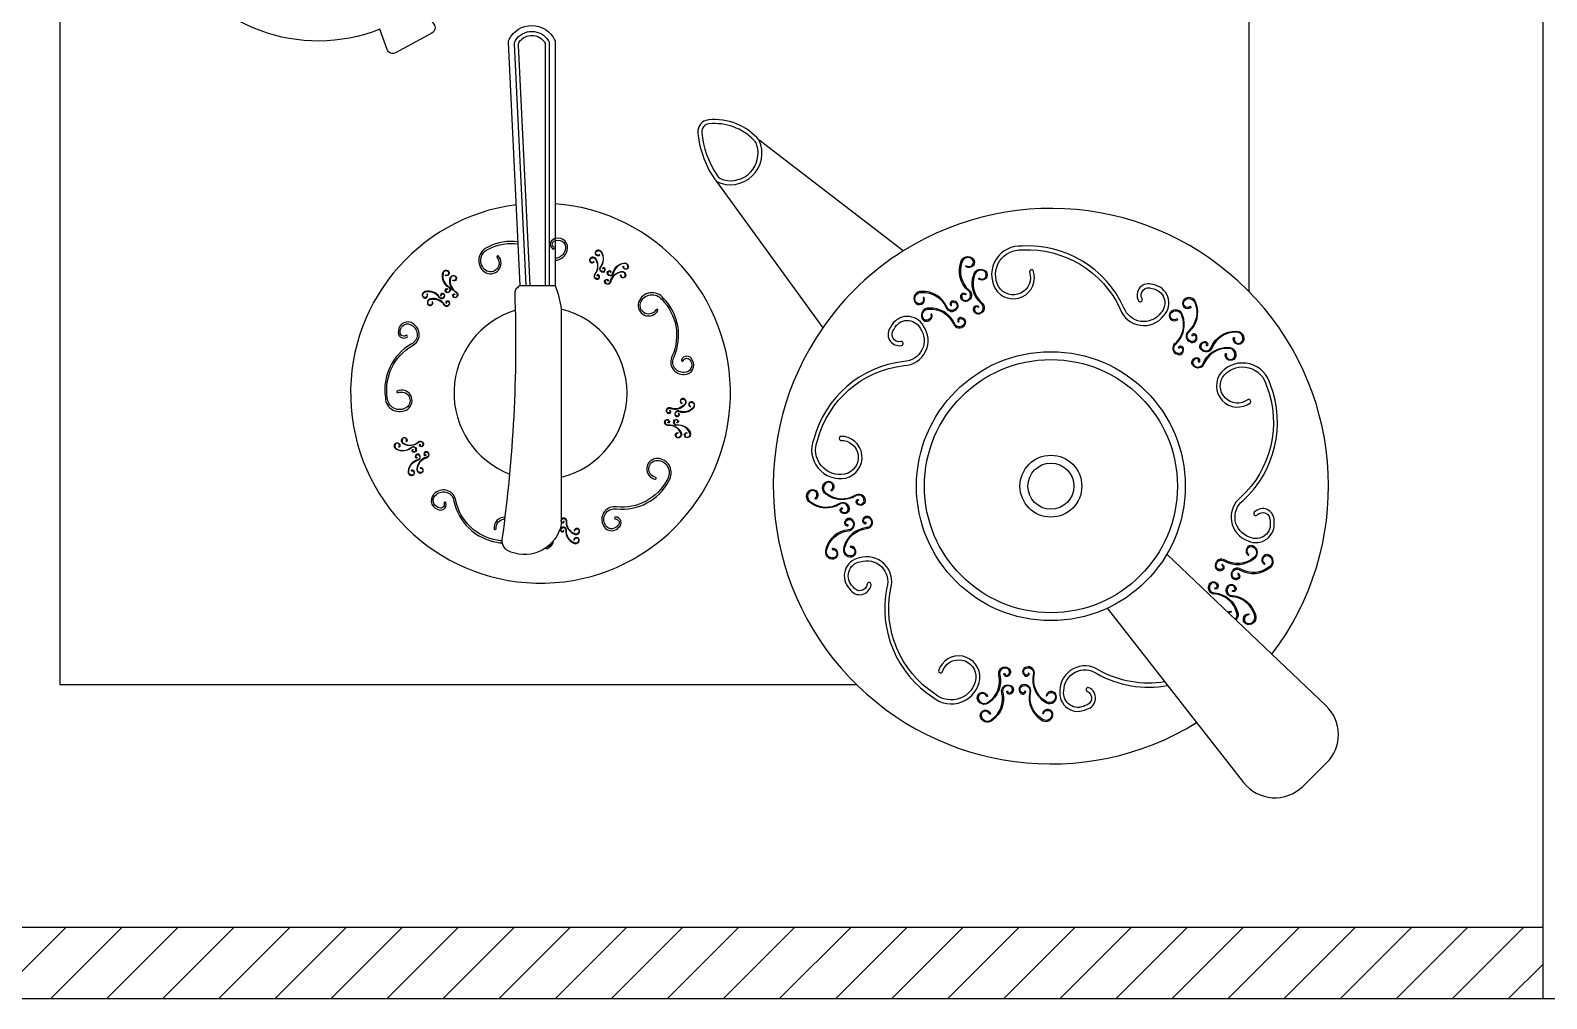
# Model space of a CAD drawing. Header units: millimetres. Extents: x 1573 to 2177, y 1587 to 1932.
# Drawn here: x 1900.544 to 1901.117, y 1913.385 to 1913.751 of the extents above; entities that cross this region are included whole.
import ezdxf

# ---------------------------------------------------------------- set-up
doc = ezdxf.new("R2010")
doc.units = ezdxf.units.MM
doc.header["$LTSCALE"] = 0.03
doc.layers.add('-HIDRO', color=8, linetype='Continuous')

msp = doc.modelspace()

# ---------------------------------------------------------------- linework, layer by layer
at = {"layer": '-HIDRO'}
for p, q in [((1901.11554, 1914.53076), (1901.11554, 1913.41212)), ((1900.55465, 1914.17871), (1900.55465, 1913.50392)), ((1901.00451, 1913.65243), (1901.00451, 1914.17871)), ((1900.72887, 1913.65476), (1900.74208, 1913.65476)), ((1900.55465, 1913.50392), (1900.85601, 1913.50392)), ((1900.45425, 1913.41212), (1901.11554, 1913.41212)), ((1900.53006, 1913.38513), (1900.55705, 1913.41212)), ((1900.55126, 1913.38513), (1900.57825, 1913.41212)), ((1900.57247, 1913.38513), (1900.59946, 1913.41212)), ((1900.59368, 1913.38513), (1900.62067, 1913.41212)), ((1900.61488, 1913.38513), (1900.64187, 1913.41212)), ((1900.63609, 1913.38513), (1900.66308, 1913.41212)), ((1900.6573, 1913.38513), (1900.68429, 1913.41212)), ((1900.6785, 1913.38513), (1900.70549, 1913.41212)), ((1900.69971, 1913.38513), (1900.7267, 1913.41212)), ((1900.72092, 1913.38513), (1900.74791, 1913.41212)), ((1900.74212, 1913.38513), (1900.76911, 1913.41212)), ((1900.76333, 1913.38513), (1900.79032, 1913.41212)), ((1900.78454, 1913.38513), (1900.81153, 1913.41212)), ((1900.80574, 1913.38513), (1900.83273, 1913.41212)), ((1900.82695, 1913.38513), (1900.85394, 1913.41212)), ((1900.84815, 1913.38513), (1900.87515, 1913.41212)), ((1900.86936, 1913.38513), (1900.89635, 1913.41212)), ((1900.89057, 1913.38513), (1900.91756, 1913.41212)), ((1900.91177, 1913.38513), (1900.93877, 1913.41212)), ((1900.93298, 1913.38513), (1900.95997, 1913.41212)), ((1900.95419, 1913.38513), (1900.98118, 1913.41212)), ((1900.97539, 1913.38513), (1901.00239, 1913.41212)), ((1900.9966, 1913.38513), (1901.02359, 1913.41212)), ((1901.01781, 1913.38513), (1901.0448, 1913.41212)), ((1901.03901, 1913.38513), (1901.066, 1913.41212)), ((1901.06022, 1913.38513), (1901.08721, 1913.41212)), ((1901.08143, 1913.38513), (1901.10842, 1913.41212)), ((1901.11554, 1913.41212), (1901.11554, 1913.38513)), ((1901.10263, 1913.38513), (1901.11554, 1913.39804)), ((1900.44076, 1913.38513), (1906.17944, 1913.38513))]:
    msp.add_line(p, q, dxfattribs=at)
for points in [[(1900.69106, 1913.76036), (1900.69618, 1913.75356, -0.458076), (1900.69546, 1913.75023), (1900.68169, 1913.74274, -0.458856), (1900.6785, 1913.74395), (1900.67571, 1913.75165, -0.893597), (1900.61661, 1913.86286), (1900.61589, 1913.87359, -0.671086), (1900.62212, 1913.87664), (1900.62982, 1913.86979, -0.86418)], [(1901.01314, 1913.51536, 0.834191), (1900.87372, 1913.66785), (1900.81924, 1913.70971, 0.246689), (1900.80003, 1913.71739, 0.411539), (1900.79602, 1913.71249, 0.135956), (1900.80303, 1913.69411), (1900.84328, 1913.63881, 0.813021), (1900.98466, 1913.48952), (1901.00242, 1913.46682, 0.448215), (1901.02476, 1913.46538), (1901.03382, 1913.47432, 0.423477), (1901.03363, 1913.49586)], [(1900.81728, 1913.70964, 0.231149), (1900.80019, 1913.7159, 0.411539), (1900.79751, 1913.71263, 0.122124), (1900.80314, 1913.69658, 0.189626), (1900.80583, 1913.69468, 0.579069), (1900.81835, 1913.7078, 0.119984)], [(1900.75664, 1913.66376, -0.905033), (1900.75535, 1913.66474, -0.596244), (1900.7574, 1913.66454, -0.308625), (1900.75705, 1913.65914, 0.595841), (1900.75773, 1913.65718, 0.611514), (1900.75879, 1913.6583, 0.716828), (1900.7578, 1913.65855, 0.988856), (1900.75795, 1913.65845, -0.742747), (1900.7586, 1913.65826, -0.630435), (1900.75777, 1913.65736, -0.602096), (1900.75719, 1913.65902, 0.308377), (1900.75757, 1913.66463, 0.593047), (1900.75519, 1913.66484, 0.905033), (1900.75678, 1913.66364, 0.664169)], [(1900.75876, 1913.66647, -0.905033), (1900.75747, 1913.66744, -0.596244), (1900.75952, 1913.66725, -0.308625), (1900.75917, 1913.66185, 0.595841), (1900.75985, 1913.65988, 0.611514), (1900.76091, 1913.66101, 0.716828), (1900.75992, 1913.66126, 0.988856), (1900.76007, 1913.66116, -0.742747), (1900.76072, 1913.66097, -0.630435), (1900.75989, 1913.66007, -0.602096), (1900.75931, 1913.66173, 0.308377), (1900.75969, 1913.66733, 0.593047), (1900.75732, 1913.66755, 0.905033), (1900.7589, 1913.66634, 0.664169)], [(1900.89764, 1913.66226, 0.905033), (1900.89981, 1913.66466, 0.596244), (1900.89586, 1913.66351, 0.308625), (1900.89858, 1913.65303, -0.595841), (1900.89798, 1913.64891, -0.611514), (1900.89547, 1913.65073, -0.716828), (1900.89732, 1913.65159, -0.988856), (1900.89705, 1913.65133, 0.742747), (1900.89585, 1913.65072, 0.630435), (1900.89783, 1913.64926, 0.602096), (1900.89834, 1913.65274, -0.308377), (1900.89549, 1913.66361, -0.593047), (1900.90008, 1913.66492, -0.905033), (1900.89742, 1913.66196, -0.664169)], [(1900.92143, 1913.65993, -0.905033), (1900.90977, 1913.65436, -0.596244), (1900.9187, 1913.6682, -0.308625), (1900.95576, 1913.64582, 0.595841), (1900.97222, 1913.64342, 0.611514), (1900.96813, 1913.65509, 0.716828), (1900.9627, 1913.64898, 0.988856), (1900.964, 1913.64972, -0.742747), (1900.96772, 1913.65363, -0.630435), (1900.97108, 1913.64439, -0.602096), (1900.95715, 1913.64639, 0.308377), (1900.91872, 1913.6697, 0.593047), (1900.90846, 1913.65364, 0.905033), (1900.92284, 1913.66043, 0.664169)], [(1900.70063, 1913.65876, 0.905033), (1900.7015, 1913.66012, 0.596244), (1900.69964, 1913.65923, 0.308625), (1900.70184, 1913.65428, -0.595841), (1900.70188, 1913.6522, -0.611514), (1900.7005, 1913.65289, -0.716828), (1900.70134, 1913.65347, -0.988856), (1900.70123, 1913.65332, 0.742747), (1900.70068, 1913.65292, 0.630435), (1900.70178, 1913.65236, 0.602096), (1900.70175, 1913.65412, -0.308377), (1900.69946, 1913.65925, -0.593047), (1900.70161, 1913.66027, -0.905033), (1900.70054, 1913.65859, -0.664169)], [(1900.70341, 1913.6568, 0.905033), (1900.70428, 1913.65816, 0.596244), (1900.70242, 1913.65727, 0.308625), (1900.70462, 1913.65233, -0.595841), (1900.70466, 1913.65025, -0.611514), (1900.70328, 1913.65094, -0.716828), (1900.70412, 1913.65151, -0.988856), (1900.70401, 1913.65136, 0.742747), (1900.70346, 1913.65096, 0.630435), (1900.70456, 1913.6504, 0.602096), (1900.70453, 1913.65216, -0.308377), (1900.70224, 1913.65729, -0.593047), (1900.70439, 1913.65831, -0.905033), (1900.70332, 1913.65664, -0.664169)], [(1900.76694, 1913.65876, 0.905033), (1900.7685, 1913.65835, 0.596244), (1900.76708, 1913.65984, 0.308625), (1900.76305, 1913.65622, -0.595841), (1900.76109, 1913.65554, -0.611514), (1900.76132, 1913.65707, -0.716828), (1900.76213, 1913.65645, -0.988856), (1900.76195, 1913.65651, 0.742747), (1900.7614, 1913.6569, 0.630435), (1900.76121, 1913.65569, 0.602096), (1900.76287, 1913.65626, -0.308377), (1900.76704, 1913.66002, -0.593047), (1900.76868, 1913.65829, -0.905033), (1900.76675, 1913.65879, -0.664169)], [(1900.76794, 1913.66201, 0.905033), (1900.7695, 1913.6616, 0.596244), (1900.76808, 1913.66309, 0.308625), (1900.76406, 1913.65947, -0.595841), (1900.76209, 1913.65879, -0.611514), (1900.76232, 1913.66032, -0.716828), (1900.76313, 1913.6597, -0.988856), (1900.76295, 1913.65976, 0.742747), (1900.7624, 1913.66015, 0.630435), (1900.76221, 1913.65894, 0.602096), (1900.76387, 1913.65951, -0.308377), (1900.76804, 1913.66327, -0.593047), (1900.76968, 1913.66154, -0.905033), (1900.76775, 1913.66204, -0.664169)], [(1900.90249, 1913.65749, 0.905033), (1900.90466, 1913.65989, 0.596244), (1900.9007, 1913.65874, 0.308625), (1900.90342, 1913.64826, -0.595841), (1900.90282, 1913.64415, -0.611514), (1900.90032, 1913.64596, -0.716828), (1900.90217, 1913.64682, -0.988856), (1900.9019, 1913.64657, 0.742747), (1900.9007, 1913.64595, 0.630435), (1900.90267, 1913.64449, 0.602096), (1900.90319, 1913.64797, -0.308377), (1900.90034, 1913.65884, -0.593047), (1900.90492, 1913.66015, -0.905033), (1900.90227, 1913.65719, -0.664169)], [(1900.69355, 1913.65141, -0.905033), (1900.69222, 1913.65048, -0.596244), (1900.69304, 1913.65237, -0.308625), (1900.69807, 1913.65037, 0.595841), (1900.70015, 1913.65041, 0.611514), (1900.69941, 1913.65176, 0.716828), (1900.69886, 1913.6509, 0.988856), (1900.69901, 1913.65102, -0.742747), (1900.69939, 1913.65157, -0.630435), (1900.69999, 1913.6505, -0.602096), (1900.69823, 1913.65046, 0.308377), (1900.69301, 1913.65256, 0.593047), (1900.69208, 1913.65037, 0.905033), (1900.69371, 1913.6515, 0.664169)], [(1900.69547, 1913.64855, -0.905033), (1900.69414, 1913.64763, -0.596244), (1900.69496, 1913.64952, -0.308625), (1900.69999, 1913.64751, 0.595841), (1900.70207, 1913.64755, 0.611514), (1900.70132, 1913.64891, 0.716828), (1900.70078, 1913.64804, 0.988856), (1900.70092, 1913.64816, -0.742747), (1900.7013, 1913.64872, -0.630435), (1900.7019, 1913.64765, -0.602096), (1900.70015, 1913.64761, 0.308377), (1900.69493, 1913.6497, 0.593047), (1900.69399, 1913.64751, 0.905033), (1900.69563, 1913.64864, 0.664169)], [(1900.78026, 1913.64567, -0.905033), (1900.77432, 1913.6482, -0.596244), (1900.78246, 1913.64943, -0.308625), (1900.78633, 1913.62813, 0.595841), (1900.79088, 1913.62117, 0.611514), (1900.7939, 1913.62656, 0.716828), (1900.78981, 1913.62658, 0.988856), (1900.79052, 1913.62633, -0.742747), (1900.79322, 1913.62623, -0.630435), (1900.79087, 1913.62192, -0.602096), (1900.78701, 1913.6278, 0.308377), (1900.78303, 1913.64992, 0.593047), (1900.77361, 1913.64845, 0.905033), (1900.78092, 1913.64531, 0.664169)], [(1900.88128, 1913.65006, -0.905033), (1900.87837, 1913.64867, -0.596244), (1900.8806, 1913.65213, -0.308625), (1900.88986, 1913.64653, 0.595841), (1900.89398, 1913.64593, 0.611514), (1900.89296, 1913.64885, 0.716828), (1900.8916, 1913.64732, 0.988856), (1900.89192, 1913.64751, -0.742747), (1900.89285, 1913.64848, -0.630435), (1900.89369, 1913.64618, -0.602096), (1900.89021, 1913.64667, 0.308377), (1900.8806, 1913.6525, 0.593047), (1900.87804, 1913.64849, 0.905033), (1900.88163, 1913.65019, 0.664169)], [(1900.9823, 1913.64678, -0.905033), (1900.98007, 1913.64912, -0.596244), (1900.98405, 1913.64807, -0.308625), (1900.9816, 1913.63753, 0.595841), (1900.9823, 1913.63343, 0.611514), (1900.98476, 1913.6353, 0.716828), (1900.98288, 1913.63612, 0.988856), (1900.98316, 1913.63587, -0.742747), (1900.98438, 1913.63529, -0.630435), (1900.98244, 1913.63378, -0.602096), (1900.98184, 1913.63724, 0.308377), (1900.98441, 1913.64818, 0.593047), (1900.9798, 1913.64938, 0.905033), (1900.98253, 1913.64648, 0.664169)], [(1900.84997, 1913.59623, -0.905033), (1900.85166, 1913.58342, -0.596244), (1900.84126, 1913.59619, -0.308625), (1900.874, 1913.62452, 0.595841), (1900.88136, 1913.63944, 0.611514), (1900.869, 1913.63916, 0.716828), (1900.87313, 1913.6321, 0.988856), (1900.87283, 1913.63357, -0.742747), (1900.87026, 1913.63831, -0.630435), (1900.88008, 1913.63865, -0.602096), (1900.87388, 1913.62602, 0.308377), (1900.83983, 1913.59667, 0.593047), (1900.85194, 1913.58195, 0.905033), (1900.84992, 1913.59773, 0.664169)], [(1900.88413, 1913.6438, -0.905033), (1900.88122, 1913.64241, -0.596244), (1900.88345, 1913.64587, -0.308625), (1900.89271, 1913.64028, 0.595841), (1900.89683, 1913.63968, 0.611514), (1900.89581, 1913.64259, 0.716828), (1900.89445, 1913.64107, 0.988856), (1900.89477, 1913.64125, -0.742747), (1900.8957, 1913.64223, -0.630435), (1900.89654, 1913.63992, -0.602096), (1900.89306, 1913.64042, 0.308377), (1900.88345, 1913.64625, 0.593047), (1900.88089, 1913.64223, 0.905033), (1900.88448, 1913.64393, 0.664169)], [(1900.97723, 1913.64213, -0.905033), (1900.97501, 1913.64448, -0.596244), (1900.97899, 1913.64342, -0.308625), (1900.97653, 1913.63288, 0.595841), (1900.97723, 1913.62878, 0.611514), (1900.97969, 1913.63066, 0.716828), (1900.97782, 1913.63148, 0.988856), (1900.97809, 1913.63122, -0.742747), (1900.97931, 1913.63064, -0.630435), (1900.97737, 1913.62913, -0.602096), (1900.97677, 1913.6326, 0.308377), (1900.97934, 1913.64354, 0.593047), (1900.97473, 1913.64473, 0.905033), (1900.97746, 1913.64184, 0.664169)], [(1900.68255, 1913.6142, -0.905033), (1900.68588, 1913.60866, -0.596244), (1900.67856, 1913.61245, -0.308625), (1900.68795, 1913.63196, 0.595841), (1900.68836, 1913.64026, 0.611514), (1900.68275, 1913.63767, 0.716828), (1900.68605, 1913.63526, 0.988856), (1900.68561, 1913.63587, -0.742747), (1900.68349, 1913.63754, -0.630435), (1900.68793, 1913.63965, -0.602096), (1900.6876, 1913.63262, 0.308377), (1900.67782, 1913.61238, 0.593047), (1900.6863, 1913.60804, 0.905033), (1900.68223, 1913.61488, 0.664169)], [(1900.99896, 1913.63499, 0.905033), (1901.00191, 1913.63367, 0.596244), (1900.99959, 1913.63707, 0.308625), (1900.99047, 1913.63125, -0.595841), (1900.98637, 1913.63055, -0.611514), (1900.98732, 1913.63349, -0.716828), (1900.98871, 1913.632, -0.988856), (1900.98838, 1913.63217, 0.742747), (1900.98743, 1913.63313, 0.630435), (1900.98665, 1913.6308, 0.602096), (1900.99012, 1913.63138, -0.308377), (1900.99958, 1913.63745, -0.593047), (1901.00224, 1913.6335, -0.905033), (1900.9986, 1913.63511, -0.664169)], [(1900.99592, 1913.6289, 0.905033), (1900.99887, 1913.62759, 0.596244), (1900.99656, 1913.63099, 0.308625), (1900.98743, 1913.62517, -0.595841), (1900.98333, 1913.62446, -0.611514), (1900.98428, 1913.62741, -0.716828), (1900.98568, 1913.62591, -0.988856), (1900.98535, 1913.62609, 0.742747), (1900.98439, 1913.62704, 0.630435), (1900.98361, 1913.62471, 0.602096), (1900.98708, 1913.6253, -0.308377), (1900.99654, 1913.63136, -0.593047), (1900.99921, 1913.62741, -0.905033), (1900.99557, 1913.62902, -0.664169)], [(1901.00409, 1913.61164, -0.905033), (1900.99519, 1913.62101, -0.596244), (1901.01111, 1913.61679, -0.308625), (1901.00128, 1913.57463, 0.595841), (1901.00409, 1913.55824, 0.611514), (1901.01392, 1913.56573, 0.716828), (1901.00643, 1913.56901, 0.988856), (1901.00754, 1913.568, -0.742747), (1901.01241, 1913.56567, -0.630435), (1901.00466, 1913.55963, -0.602096), (1901.00225, 1913.57349, 0.308377), (1901.01255, 1913.61725, 0.593047), (1900.9941, 1913.62204, 0.905033), (1901.00501, 1913.61046, 0.664169)], [(1900.79001, 1913.61029, -0.905033), (1900.79054, 1913.61181, -0.596244), (1900.79098, 1913.6098, -0.308625), (1900.78574, 1913.60847, 0.595841), (1900.78408, 1913.60722, 0.611514), (1900.78548, 1913.60656, 0.716828), (1900.78541, 1913.60758, 0.988856), (1900.78536, 1913.60739, -0.742747), (1900.78538, 1913.60672, -0.630435), (1900.78427, 1913.60723, -0.602096), (1900.78567, 1913.6083, 0.308377), (1900.79111, 1913.60967, 0.593047), (1900.79059, 1913.61199, 0.905033), (1900.78993, 1913.61012, 0.664169)], [(1900.79323, 1913.6091, -0.905033), (1900.79376, 1913.61063, -0.596244), (1900.79421, 1913.60862, -0.308625), (1900.78897, 1913.60729, 0.595841), (1900.78731, 1913.60603, 0.611514), (1900.7887, 1913.60537, 0.716828), (1900.78864, 1913.60639, 0.988856), (1900.78859, 1913.60621, -0.742747), (1900.78861, 1913.60554, -0.630435), (1900.78749, 1913.60605, -0.602096), (1900.78889, 1913.60711, 0.308377), (1900.79434, 1913.60849, 0.593047), (1900.79381, 1913.61081, 0.905033), (1900.79316, 1913.60893, 0.664169)], [(1900.78843, 1913.59894, 0.905033), (1900.78852, 1913.59733, 0.596244), (1900.7895, 1913.59914, 0.308625), (1900.78482, 1913.60185, -0.595841), (1900.78356, 1913.60351, -0.611514), (1900.78509, 1913.60377, -0.716828), (1900.78475, 1913.6028, -0.988856), (1900.78475, 1913.60299, 0.742747), (1900.78495, 1913.60363, 0.630435), (1900.78374, 1913.60345, 0.602096), (1900.7848, 1913.60204, -0.308377), (1900.78967, 1913.59924, -0.593047), (1900.78852, 1913.59714, -0.905033), (1900.7884, 1913.59913, -0.664169)], [(1900.79183, 1913.59899, 0.905033), (1900.79192, 1913.59738, 0.596244), (1900.7929, 1913.59919, 0.308625), (1900.78822, 1913.60191, -0.595841), (1900.78696, 1913.60356, -0.611514), (1900.78849, 1913.60382, -0.716828), (1900.78815, 1913.60286, -0.988856), (1900.78815, 1913.60304, 0.742747), (1900.78835, 1913.60369, 0.630435), (1900.78714, 1913.6035, 0.602096), (1900.7882, 1913.60209, -0.308377), (1900.79307, 1913.59929, -0.593047), (1900.79192, 1913.5972, -0.905033), (1900.7918, 1913.59918, -0.664169)], [(1900.68564, 1913.59578, 0.905033), (1900.68461, 1913.59703, 0.596244), (1900.68489, 1913.59499, 0.308625), (1900.69027, 1913.59555, -0.595841), (1900.69226, 1913.59494, -0.611514), (1900.69118, 1913.59384, -0.716828), (1900.69089, 1913.59482, -0.988856), (1900.69099, 1913.59467, 0.742747), (1900.69121, 1913.59403, 0.630435), (1900.69208, 1913.59489, 0.602096), (1900.6904, 1913.59541, -0.308377), (1900.68481, 1913.59482, -0.593047), (1900.6845, 1913.59718, -0.905033), (1900.68577, 1913.59564, -0.664169)], [(1900.68292, 1913.59374, 0.905033), (1900.68189, 1913.59499, 0.596244), (1900.68217, 1913.59295, 0.308625), (1900.68755, 1913.59351, -0.595841), (1900.68954, 1913.5929, -0.611514), (1900.68846, 1913.5918, -0.716828), (1900.68817, 1913.59278, -0.988856), (1900.68827, 1913.59263, 0.742747), (1900.68849, 1913.59199, 0.630435), (1900.68936, 1913.59285, 0.602096), (1900.68768, 1913.59337, -0.308377), (1900.68209, 1913.59278, -0.593047), (1900.68178, 1913.59514, -0.905033), (1900.68305, 1913.5936, -0.664169)], [(1900.68772, 1913.58473, -0.905033), (1900.68819, 1913.58319, -0.596244), (1900.68665, 1913.58455, -0.308625), (1900.69011, 1913.58871, 0.595841), (1900.69071, 1913.5907, 0.611514), (1900.68919, 1913.59042, 0.716828), (1900.68985, 1913.58963, 0.988856), (1900.68978, 1913.5898, -0.742747), (1900.68937, 1913.59034, -0.630435), (1900.69057, 1913.59058, -0.602096), (1900.69006, 1913.58889, 0.308377), (1900.68646, 1913.58458, 0.593047), (1900.68826, 1913.58301, 0.905033), (1900.68769, 1913.58492, 0.664169)], [(1900.69103, 1913.58568, -0.905033), (1900.6915, 1913.58413, -0.596244), (1900.68995, 1913.58549, -0.308625), (1900.69342, 1913.58965, 0.595841), (1900.69402, 1913.59164, 0.611514), (1900.6925, 1913.59136, 0.716828), (1900.69315, 1913.59057, 0.988856), (1900.69309, 1913.59075, -0.742747), (1900.69267, 1913.59128, -0.630435), (1900.69388, 1913.59152, -0.602096), (1900.69337, 1913.58984, 0.308377), (1900.68977, 1913.58552, 0.593047), (1900.69156, 1913.58395, 0.905033), (1900.69099, 1913.58586, 0.664169)], [(1900.7801, 1913.58223, -0.905033), (1900.78067, 1913.58866, -0.596244), (1900.78435, 1913.5813, -0.308625), (1900.7653, 1913.57103, 0.595841), (1900.76008, 1913.56455, 0.611514), (1900.76614, 1913.56335, 0.716828), (1900.76489, 1913.56724, 0.988856), (1900.76488, 1913.56649, -0.742747), (1900.76562, 1913.5639, -0.630435), (1900.76079, 1913.5648, -0.602096), (1900.76519, 1913.57029, 0.308377), (1900.785, 1913.58091, 0.593047), (1900.78069, 1913.58941, 0.905033), (1900.77996, 1913.58149, 0.664169)], [(1900.84643, 1913.57747, 0.905033), (1900.84482, 1913.58027, 0.596244), (1900.84469, 1913.57615, 0.308625), (1900.8555, 1913.5755, -0.595841), (1900.85923, 1913.57366, -0.611514), (1900.85673, 1913.57184, -0.716828), (1900.85648, 1913.57387, -0.988856), (1900.85664, 1913.57353, 0.742747), (1900.85685, 1913.5722, 0.630435), (1900.85885, 1913.57362, 0.602096), (1900.8557, 1913.57519, -0.308377), (1900.84448, 1913.57584, -0.593047), (1900.84465, 1913.5806, -0.905033), (1900.84665, 1913.57716, -0.664169)], [(1900.8404, 1913.57433, 0.905033), (1900.83879, 1913.57713, 0.596244), (1900.83866, 1913.57301, 0.308625), (1900.84946, 1913.57236, -0.595841), (1900.85319, 1913.57052, -0.611514), (1900.8507, 1913.5687, -0.716828), (1900.85044, 1913.57073, -0.988856), (1900.85061, 1913.57039, 0.742747), (1900.85082, 1913.56906, 0.630435), (1900.85282, 1913.57049, 0.602096), (1900.84967, 1913.57205, -0.308377), (1900.83845, 1913.5727, -0.593047), (1900.83862, 1913.57747, -0.905033), (1900.84061, 1913.57403, -0.664169)], [(1900.85378, 1913.55578, -0.905033), (1900.8542, 1913.55257, -0.596244), (1900.8516, 1913.55577, -0.308625), (1900.85978, 1913.56285, 0.595841), (1900.86162, 1913.56658, 0.611514), (1900.85853, 1913.56651, 0.716828), (1900.85957, 1913.56474, 0.988856), (1900.85949, 1913.56511, -0.742747), (1900.85885, 1913.5663, -0.630435), (1900.8613, 1913.56638, -0.602096), (1900.85975, 1913.56322, 0.308377), (1900.85124, 1913.55589, 0.593047), (1900.85427, 1913.55221, 0.905033), (1900.85376, 1913.55615, 0.664169)], [(1900.74933, 1913.55859, -0.905033), (1900.75095, 1913.55856, -0.596244), (1900.74917, 1913.55751, -0.308625), (1900.74629, 1913.56209, 0.595841), (1900.74458, 1913.56328, 0.611514), (1900.74438, 1913.56175, 0.716828), (1900.74533, 1913.56212, 0.988856), (1900.74515, 1913.56211, -0.742747), (1900.74451, 1913.56189, -0.630435), (1900.74465, 1913.56311, -0.602096), (1900.7461, 1913.5621, 0.308377), (1900.74909, 1913.55734, 0.593047), (1900.75113, 1913.55857, 0.905033), (1900.74915, 1913.55861, 0.664169)], [(1900.84695, 1913.555, -0.905033), (1900.84737, 1913.55179, -0.596244), (1900.84477, 1913.55499, -0.308625), (1900.85295, 1913.56207, 0.595841), (1900.85479, 1913.5658, 0.611514), (1900.8517, 1913.56573, 0.716828), (1900.85274, 1913.56396, 0.988856), (1900.85266, 1913.56433, -0.742747), (1900.85202, 1913.56552, -0.630435), (1900.85447, 1913.5656, -0.602096), (1900.85292, 1913.56244, 0.308377), (1900.84441, 1913.55511, 0.593047), (1900.84744, 1913.55143, 0.905033), (1900.84693, 1913.55537, 0.664169)], [(1901.00441, 1913.55308, -0.905033), (1901.00595, 1913.55592, -0.596244), (1901.00618, 1913.5518, -0.308625), (1900.9954, 1913.55089, 0.595841), (1900.99171, 1913.54895, 0.611514), (1900.99426, 1913.54719, 0.716828), (1900.99446, 1913.54923, 0.988856), (1900.9943, 1913.54889, -0.742747), (1900.99412, 1913.54755, -0.630435), (1900.99209, 1913.54892, -0.602096), (1900.9952, 1913.55057, 0.308377), (1901.0064, 1913.5515, 0.593047), (1901.00611, 1913.55625, 0.905033), (1901.0042, 1913.55277, 0.664169)], [(1900.88846, 1913.50859, -0.905033), (1900.90116, 1913.50623, -0.596244), (1900.88581, 1913.50029, -0.308625), (1900.86898, 1913.54018, 0.595841), (1900.85707, 1913.55179, 0.611514), (1900.85352, 1913.53995, 0.716828), (1900.86151, 1913.5417, 0.988856), (1900.86002, 1913.54187, -0.742747), (1900.85471, 1913.54089, -0.630435), (1900.85743, 1913.55033, -0.602096), (1900.86752, 1913.54054, 0.308377), (1900.88491, 1913.49908, 0.593047), (1900.90265, 1913.50605, 0.905033), (1900.88702, 1913.509, 0.664169)], [(1901.0104, 1913.54969, -0.905033), (1901.01194, 1913.55253, -0.596244), (1901.01216, 1913.54842, -0.308625), (1901.00138, 1913.5475, 0.595841), (1900.9977, 1913.54557, 0.611514), (1901.00024, 1913.54381, 0.716828), (1901.00044, 1913.54584, 0.988856), (1901.00029, 1913.5455, -0.742747), (1901.00011, 1913.54416, -0.630435), (1900.99807, 1913.54554, -0.602096), (1901.00118, 1913.54718, 0.308377), (1901.01238, 1913.54811, 0.593047), (1901.0121, 1913.55287, 0.905033), (1901.01019, 1913.54938, 0.664169)], [(1901.00433, 1913.5302, 0.905033), (1901.00399, 1913.52699, 0.596244), (1901.00651, 1913.53025, 0.308625), (1900.99815, 1913.53712, -0.595841), (1900.99622, 1913.5408, -0.611514), (1900.99931, 1913.54081, -0.716828), (1900.99832, 1913.53902, -0.988856), (1900.99839, 1913.53939, 0.742747), (1900.999, 1913.54059, 0.630435), (1900.99654, 1913.54061, 0.602096), (1900.99817, 1913.5375, -0.308377), (1901.00686, 1913.53037, -0.593047), (1901.00393, 1913.52662, -0.905033), (1901.00433, 1913.53058, -0.664169)], [(1900.90521, 1913.49942, 0.905033), (1900.90205, 1913.49875, 0.596244), (1900.90593, 1913.49736, 0.308625), (1900.90989, 1913.50744, -0.595841), (1900.91279, 1913.51041, -0.611514), (1900.91375, 1913.50748, -0.716828), (1900.91174, 1913.50786, -0.988856), (1900.91212, 1913.50791, 0.742747), (1900.91345, 1913.5077, 0.630435), (1900.91271, 1913.51005, 0.602096), (1900.91025, 1913.50753, -0.308377), (1900.90616, 1913.49707, -0.593047), (1900.90168, 1913.4987, -0.905033), (1900.90557, 1913.49953, -0.664169)], [(1900.92811, 1913.4997, -0.905033), (1900.93129, 1913.49912, -0.596244), (1900.92745, 1913.49763, -0.308625), (1900.92324, 1913.5076, 0.595841), (1900.92027, 1913.51051, 0.611514), (1900.91938, 1913.50755, 0.716828), (1900.92138, 1913.50798, 0.988856), (1900.921, 1913.50802, -0.742747), (1900.91968, 1913.50778, -0.630435), (1900.92036, 1913.51014, -0.602096), (1900.92288, 1913.50769, 0.308377), (1900.92723, 1913.49733, 0.593047), (1900.93166, 1913.49907, 0.905033), (1900.92775, 1913.49981, 0.664169)], [(1900.90633, 1913.49271, 0.905033), (1900.90317, 1913.49205, 0.596244), (1900.90705, 1913.49066, 0.308625), (1900.91101, 1913.50073, -0.595841), (1900.91391, 1913.50371, -0.611514), (1900.91487, 1913.50077, -0.716828), (1900.91286, 1913.50116, -0.988856), (1900.91323, 1913.50121, 0.742747), (1900.91457, 1913.501, 0.630435), (1900.91383, 1913.50334, 0.602096), (1900.91137, 1913.50083, -0.308377), (1900.90728, 1913.49036, -0.593047), (1900.9028, 1913.49199, -0.905033), (1900.90669, 1913.49283, -0.664169)], [(1900.92674, 1913.49297, -0.905033), (1900.92992, 1913.49238, -0.596244), (1900.92608, 1913.49089, -0.308625), (1900.92187, 1913.50087, 0.595841), (1900.9189, 1913.50377, 0.611514), (1900.91801, 1913.50081, 0.716828), (1900.92001, 1913.50125, 0.988856), (1900.91963, 1913.50129, -0.742747), (1900.91831, 1913.50104, -0.630435), (1900.91899, 1913.5034, -0.602096), (1900.92151, 1913.50095, 0.308377), (1900.92586, 1913.49059, 0.593047), (1900.93029, 1913.49233, 0.905033), (1900.92638, 1913.49307, 0.664169)]]:
    msp.add_lwpolyline(points, format="xyb", close=True, dxfattribs=at)
for points in [[(1900.72887, 1913.65476), (1900.7244, 1913.74667, -0.128465), (1900.72463, 1913.74778, -0.621447), (1900.74185, 1913.74772, -0.114254), (1900.74208, 1913.74673), (1900.74208, 1913.65476, -0.060623), (1900.74433, 1913.64585), (1900.74433, 1913.5643, -0.461178), (1900.72527, 1913.554, -0.374731), (1900.72206, 1913.55887, 0.043498), (1900.72688, 1913.65192, -0.204026), (1900.72743, 1913.65359)], [(1900.73112, 1913.65487), (1900.72668, 1913.74613, -0.155356), (1900.72703, 1913.74745, -0.554588), (1900.7395, 1913.74733, -0.137949), (1900.73983, 1913.74616), (1900.73983, 1913.65476)], [(1900.73262, 1913.65495), (1900.7282, 1913.74568, -0.186815), (1900.72871, 1913.74722, -0.481652), (1900.73786, 1913.74707, -0.165506), (1900.73833, 1913.7457), (1900.73833, 1913.65476)], [(1900.72807, 1913.67132, 0.146539), (1900.71678, 1913.66937, 0.593047), (1900.71527, 1913.65996, 0.905033), (1900.72052, 1913.66594, 0.664169), (1900.71997, 1913.66543, -0.905033)], [(1900.71997, 1913.66543, -0.905033), (1900.71573, 1913.66056, -0.596244), (1900.71708, 1913.66868, -0.148859), (1900.72811, 1913.67056, 0.595841)], [(1900.74208, 1913.66432, 0.340579), (1900.74656, 1913.66796, 0.611514), (1900.74236, 1913.6725, 0.716828), (1900.74108, 1913.66861, 0.988856), (1900.74153, 1913.66921, -0.742747), (1900.74246, 1913.67175, -0.630435), (1900.74584, 1913.66818, -0.342412), (1900.74208, 1913.66507, 0.308377)], [(1900.72202, 1913.55827, -0.101515), (1900.72014, 1913.55844, -0.308625), (1900.70449, 1913.5734, 0.595841), (1900.69672, 1913.57636, 0.611514), (1900.69744, 1913.57022, 0.716828), (1900.70076, 1913.57261, 0.988856), (1900.70004, 1913.57239, -0.742747), (1900.6978, 1913.57088, -0.630435), (1900.69717, 1913.57576, -0.602096), (1900.70375, 1913.57327, 0.308377), (1900.71997, 1913.55771, 0.098448), (1900.72208, 1913.55752, 0.905033)], [(1900.72315, 1913.56716, 0.466723), (1900.71897, 1913.56268, 0.664169), (1900.71971, 1913.56278, -0.905033)], [(1900.74946, 1913.56202, -0.905033), (1900.75107, 1913.56199, -0.596244), (1900.7493, 1913.56095, -0.308625), (1900.74641, 1913.56552, 0.595841), (1900.74471, 1913.56671, 0.135798), (1900.74433, 1913.56645, 0.716828)], [(1900.71971, 1913.56278, -0.463465), (1900.72306, 1913.56643, -0.596244)], [(1900.74433, 1913.56535, 0.071393), (1900.74451, 1913.56518, 0.716828), (1900.74546, 1913.56556, 0.988856), (1900.74527, 1913.56555, -0.742747), (1900.74464, 1913.56532, -0.630435), (1900.74478, 1913.56654, -0.602096), (1900.74622, 1913.56554, 0.308377), (1900.74921, 1913.56078, 0.593047), (1900.75126, 1913.562, 0.905033), (1900.74927, 1913.56205, 0.664169), (1900.74946, 1913.56202, -0.905033)], [(1900.74135, 1913.55817, -0.144767), (1900.73994, 1913.55572, -0.363089), (1900.73823, 1913.55539, -0.905033)], [(1900.73841, 1913.55551, 0.34215), (1900.7398, 1913.55584, 0.124548), (1900.74106, 1913.55784, -0.595841)], [(1900.99924, 1913.52859, 0.320378), (1900.99978, 1913.53125, 0.308625), (1900.99143, 1913.53813, -0.595841), (1900.98949, 1913.54181, -0.611514), (1900.99258, 1913.54182, -0.716828), (1900.9916, 1913.54003, -0.988856), (1900.99166, 1913.5404, 0.742747), (1900.99227, 1913.5416, 0.630435), (1900.98982, 1913.54162, 0.602096), (1900.99145, 1913.53851, -0.308377), (1901.00014, 1913.53138, -0.315382), (1900.99951, 1913.52833, -0.905033)], [(1900.99646, 1913.53123, -0.153679), (1900.99761, 1913.53158, -0.664169), (1900.99761, 1913.53121, 0.905033)], [(1900.99761, 1913.53121, 0.141662), (1900.99674, 1913.53096, 0.596244)], [(1900.97264, 1913.50488, -0.170016), (1900.94765, 1913.50934, 0.595841), (1900.93292, 1913.50161, 0.611514), (1900.94309, 1913.49457, 0.716828), (1900.94389, 1913.50271, 0.988856), (1900.94327, 1913.50134, -0.742747), (1900.94256, 1913.49599, -0.630435), (1900.93442, 1913.5015, -0.602096), (1900.94686, 1913.50807, 0.175715), (1900.97369, 1913.50354, 0.593047)]]:
    msp.add_lwpolyline(points, format="xyb", dxfattribs=at)
for points in [[(1901.01314, 1913.51536), (1900.97339, 1913.55319)], [(1900.95084, 1913.53274), (1900.98466, 1913.48952)]]:
    msp.add_lwpolyline(points, dxfattribs=at)
for radius in [0.05084, 0.04784, 0.0117, 0.0087]:
    msp.add_circle((1900.92953, 1913.5789), radius, dxfattribs=at)
for centre, radius, start, end in [((1900.80832, 1913.70483), 0.01195, 243.72254, 24.08666), ((1900.73652, 1913.61406), 0.07183, 97.30447, 85.5609), ((1900.92953, 1913.5789), 0.10501, 122.10347, 145.21624), ((1900.73151, 1913.65002), 0.00543, 119.09605, 138.84037), ((1900.73652, 1913.61406), 0.03273, 106.77991, 249.22997), ((1900.73652, 1913.61406), 0.03273, 283.80214, 76.19786)]:
    msp.add_arc(centre, radius, start, end, dxfattribs=at)

doc.saveas('drawing.dxf')
